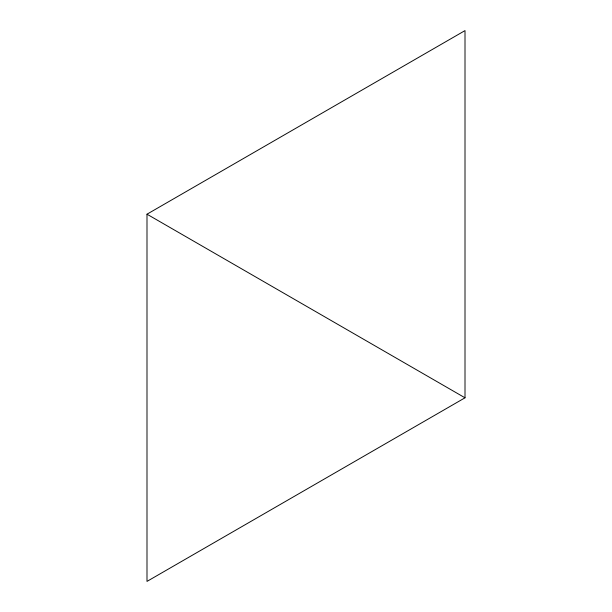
<?xml version="1.0" encoding="UTF-8"?>
<svg xmlns="http://www.w3.org/2000/svg" width="612" height="612" viewBox="0 0 612 612"><rect width="100%" height="100%" fill="white"/><g stroke="black" fill="none" stroke-linecap="round" stroke-linejoin="round"><path stroke-width="0.92" d="M146.995 214.2L465.005 30.6L465.005 397.8L146.995 581.4L146.995 214.2L465.005 397.8"/></g></svg>
